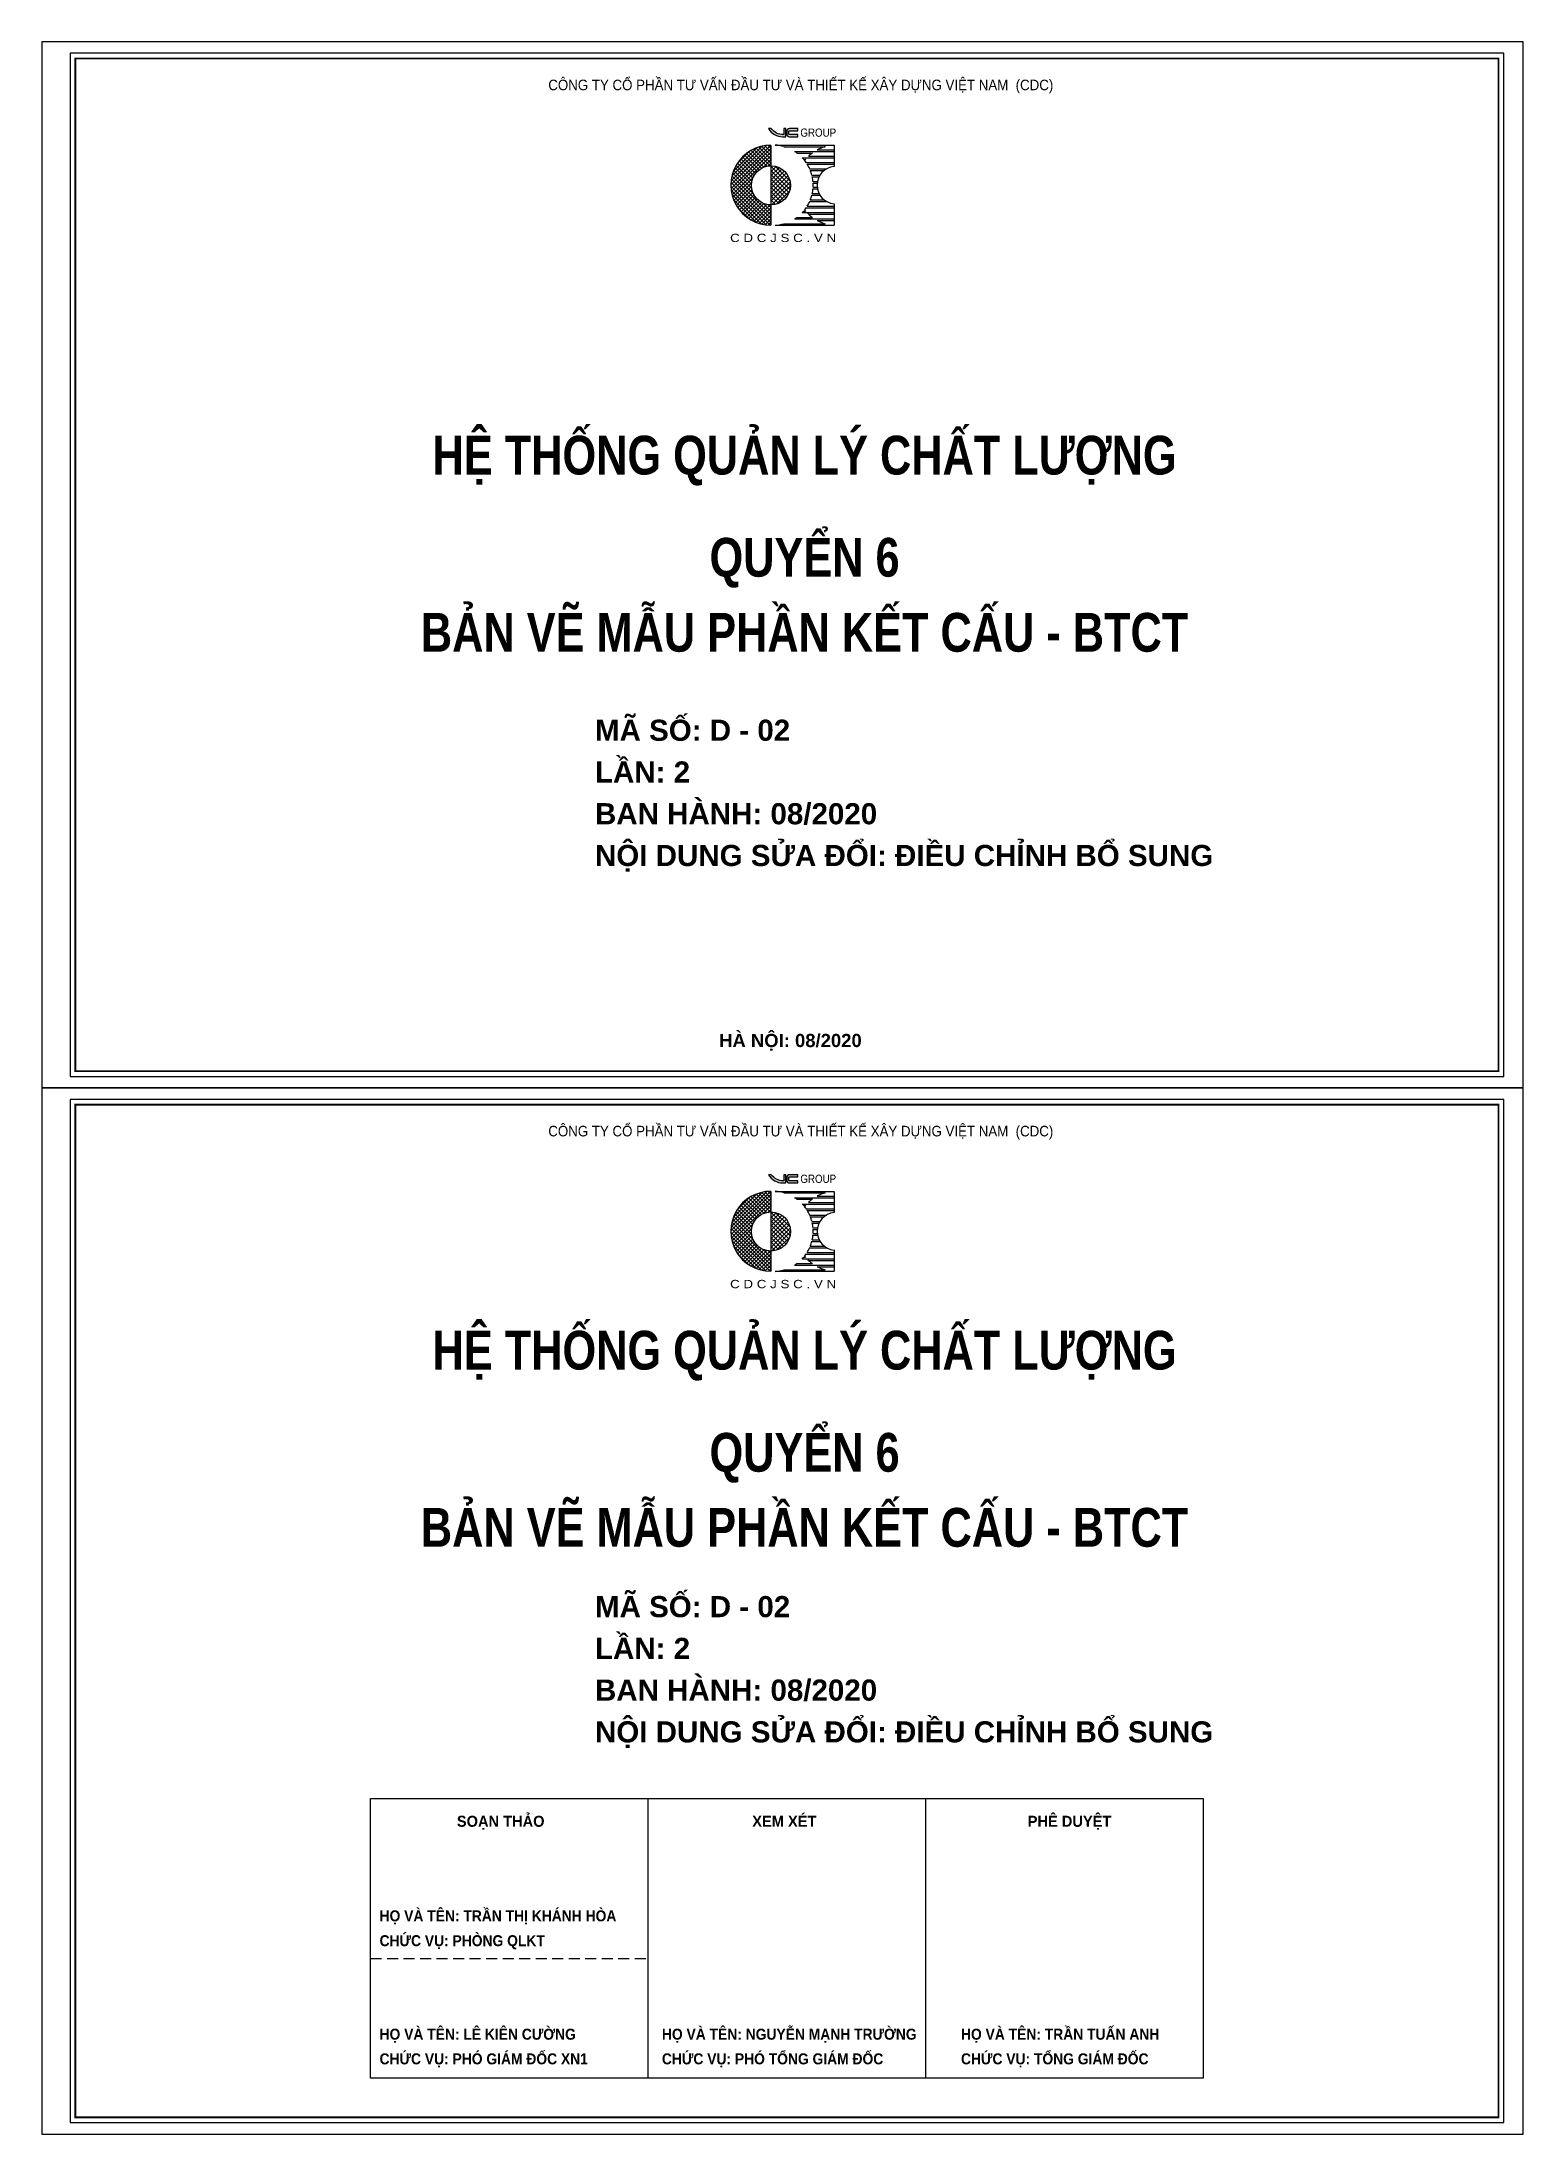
# Model space of a CAD drawing. Header units: millimetres. Extents: x 0 to 43053, y 0 to 18403.
# Drawn here: x 28318 to 29159, y 17215 to 18403 of the extents above; entities outside this region: 1.
import ezdxf
from ezdxf.enums import TextEntityAlignment as Align

# ---------------------------------------------------------------- set-up
doc = ezdxf.new("R2010")
doc.units = ezdxf.units.MM
doc.linetypes.add('HIDDEN2', pattern=[0.1875, 0.125, -0.0625])
for name, color, linetype in [('BORDER', 3, 'Continuous'), ('CDC -TEXT KHUNG', 7, 'Continuous'), ('CDC.06.TEXT', 2, 'Continuous'), ('Khungten', 7, 'Continuous'), ('O-TIT', 7, 'Continuous')]:
    doc.layers.add(name, color=color, linetype=linetype)
doc.layers.add('CDC_06.TEXT', color=2, linetype='Continuous', lineweight=18)
doc.layers.add('KT - Ghi Chu Khung Ten', color=7, linetype='Continuous', lineweight=25)
doc.styles.add('Arial', font='arial.ttf', dxfattribs={"width": 0.85, "height": 0.4})
doc.styles.add('Chu Khung In Dam', font='arialbd.ttf')
doc.styles.add('KT CDC', font='arial.ttf', dxfattribs={"width": 0.85, "height": 200})
doc.styles.add('SMTEXT', font='arial.ttf', dxfattribs={"width": 0.75})

msp = doc.modelspace()

# ---------------------------------------------------------------- hatches: boundary and pattern name
at = {"layer": 'CDC -TEXT KHUNG'}
h = msp.add_hatch(dxfattribs=at)
h.set_pattern_fill('ANSI37', color=102, scale=13.534638, angle=360, style=0)
h.set_pattern_definition([(45, (11949.3772, 22077.562), (-1.05274777, 1.05274778), []), (135, (11949.3772, 22077.562), (-1.05274777, -1.05274778), [])])
edge = h.paths.add_edge_path()
edge.add_arc((28732.2, 18321.4), 11.1, 90, 270)
edge.add_line((28732.2, 18310.4), (28732.2, 18298.8))
edge.add_line((28732.2, 18298.8), (28731.1, 18298.8))
edge.add_line((28731.1, 18298.8), (28730, 18298.9))
edge.add_line((28730, 18298.9), (28728.9, 18299))
edge.add_line((28728.9, 18299), (28727.8, 18299.2))
edge.add_line((28727.8, 18299.2), (28726.7, 18299.4))
edge.add_line((28726.7, 18299.4), (28725.6, 18299.7))
edge.add_line((28725.6, 18299.7), (28724.6, 18300.1))
edge.add_line((28724.6, 18300.1), (28723.5, 18300.5))
edge.add_line((28723.5, 18300.5), (28722.5, 18300.9))
edge.add_line((28722.5, 18300.9), (28721.5, 18301.4))
edge.add_line((28721.5, 18301.4), (28720.5, 18302))
edge.add_line((28720.5, 18302), (28719.6, 18302.6))
edge.add_line((28719.6, 18302.6), (28718.7, 18303.2))
edge.add_line((28718.7, 18303.2), (28717.8, 18303.9))
edge.add_line((28717.8, 18303.9), (28717, 18304.6))
edge.add_line((28717, 18304.6), (28716.2, 18305.4))
edge.add_line((28716.2, 18305.4), (28715.4, 18306.2))
edge.add_line((28715.4, 18306.2), (28714.7, 18307.1))
edge.add_line((28714.7, 18307.1), (28714, 18307.9))
edge.add_line((28714, 18307.9), (28713.3, 18308.8))
edge.add_line((28713.3, 18308.8), (28712.7, 18309.8))
edge.add_line((28712.7, 18309.8), (28712.2, 18310.8))
edge.add_line((28712.2, 18310.8), (28711.7, 18311.8))
edge.add_line((28711.7, 18311.8), (28711.2, 18312.8))
edge.add_line((28711.2, 18312.8), (28710.8, 18313.8))
edge.add_line((28710.8, 18313.8), (28710.5, 18314.9))
edge.add_line((28710.5, 18314.9), (28710.2, 18315.9))
edge.add_line((28710.2, 18315.9), (28709.9, 18317))
edge.add_line((28709.9, 18317), (28709.8, 18318.1))
edge.add_line((28709.8, 18318.1), (28709.6, 18319.2))
edge.add_line((28709.6, 18319.2), (28709.5, 18320.3))
edge.add_line((28709.5, 18320.3), (28709.5, 18321.5))
edge.add_line((28709.5, 18321.5), (28709.5, 18322.6))
edge.add_line((28709.5, 18322.6), (28709.6, 18323.7))
edge.add_line((28709.6, 18323.7), (28709.8, 18324.8))
edge.add_line((28709.8, 18324.8), (28709.9, 18325.9))
edge.add_line((28709.9, 18325.9), (28710.2, 18327))
edge.add_line((28710.2, 18327), (28710.5, 18328))
edge.add_line((28710.5, 18328), (28710.8, 18329.1))
edge.add_line((28710.8, 18329.1), (28711.2, 18330.1))
edge.add_line((28711.2, 18330.1), (28711.7, 18331.1))
edge.add_line((28711.7, 18331.1), (28712.2, 18332.1))
edge.add_line((28712.2, 18332.1), (28712.7, 18333.1))
edge.add_line((28712.7, 18333.1), (28713.3, 18334.1))
edge.add_line((28713.3, 18334.1), (28714, 18335))
edge.add_line((28714, 18335), (28714.7, 18335.8))
edge.add_line((28714.7, 18335.8), (28715.4, 18336.7))
edge.add_line((28715.4, 18336.7), (28716.2, 18337.5))
edge.add_line((28716.2, 18337.5), (28717, 18338.3))
edge.add_line((28717, 18338.3), (28717.8, 18339))
edge.add_line((28717.8, 18339), (28718.7, 18339.7))
edge.add_line((28718.7, 18339.7), (28719.6, 18340.3))
edge.add_line((28719.6, 18340.3), (28720.5, 18340.9))
edge.add_line((28720.5, 18340.9), (28721.5, 18341.5))
edge.add_line((28721.5, 18341.5), (28722.5, 18342))
edge.add_line((28722.5, 18342), (28723.5, 18342.4))
edge.add_line((28723.5, 18342.4), (28724.6, 18342.8))
edge.add_line((28724.6, 18342.8), (28725.6, 18343.2))
edge.add_line((28725.6, 18343.2), (28726.7, 18343.5))
edge.add_line((28726.7, 18343.5), (28727.8, 18343.7))
edge.add_line((28727.8, 18343.7), (28728.9, 18343.9))
edge.add_line((28728.9, 18343.9), (28730, 18344))
edge.add_line((28730, 18344), (28731.1, 18344.1))
edge.add_line((28731.1, 18344.1), (28732.2, 18344.1))
edge.add_line((28732.2, 18344.1), (28732.2, 18332.5))
h = msp.add_hatch(color=1, dxfattribs=at)
h.paths.add_polyline_path([(28740.7, 18353.6), (28739.5, 18353.6), (28739.5, 18350.2), (28739.2, 18350.2, -0.237912), (28732.4, 18353.6), (28730.9, 18353.6, 0.272847), (28738.8, 18349), (28740.7, 18349)])
h.paths.add_polyline_path([(28747.4, 18353.6), (28742.7, 18353.6, 0.414214), (28741.2, 18352.1), (28741.2, 18350.5, 0.414214), (28742.7, 18349), (28747.4, 18349), (28747.4, 18350.2), (28742.7, 18350.2, -0.414214), (28742.4, 18350.5), (28742.4, 18352.1, -0.414214), (28742.7, 18352.4), (28747.4, 18352.4)])
h = msp.add_hatch(dxfattribs=at)
h.set_pattern_fill('ANSI37', color=1, scale=13.534638, angle=360, style=0)
h.set_pattern_definition([(45, (25861.4508, 17470.5567), (-1.1963043, 1.1963043), []), (135, (25861.4508, 17470.5567), (-1.1963043, -1.1963043), [])])
h.paths.add_polyline_path([(28732.2, 18332.5), (28732.2, 18310.8), (28732.2, 18310.4, 0.414214), (28743.2, 18321.4, 0.414214)])
h = msp.add_hatch(dxfattribs=at)
h.set_pattern_fill('ANSI37', color=102, scale=13.534638, angle=360, style=0)
h.set_pattern_definition([(45, (11949.3772, 21483.562), (-1.05274777, 1.05274778), []), (135, (11949.3772, 21483.562), (-1.05274777, -1.05274778), [])])
edge = h.paths.add_edge_path()
edge.add_arc((28732.2, 17727.4), 11.1, 90, 270)
edge.add_line((28732.2, 17716.4), (28732.2, 17704.8))
edge.add_line((28732.2, 17704.8), (28731.1, 17704.8))
edge.add_line((28731.1, 17704.8), (28730, 17704.9))
edge.add_line((28730, 17704.9), (28728.9, 17705))
edge.add_line((28728.9, 17705), (28727.8, 17705.2))
edge.add_line((28727.8, 17705.2), (28726.7, 17705.4))
edge.add_line((28726.7, 17705.4), (28725.6, 17705.7))
edge.add_line((28725.6, 17705.7), (28724.6, 17706.1))
edge.add_line((28724.6, 17706.1), (28723.5, 17706.5))
edge.add_line((28723.5, 17706.5), (28722.5, 17706.9))
edge.add_line((28722.5, 17706.9), (28721.5, 17707.4))
edge.add_line((28721.5, 17707.4), (28720.5, 17708))
edge.add_line((28720.5, 17708), (28719.6, 17708.6))
edge.add_line((28719.6, 17708.6), (28718.7, 17709.2))
edge.add_line((28718.7, 17709.2), (28717.8, 17709.9))
edge.add_line((28717.8, 17709.9), (28717, 17710.6))
edge.add_line((28717, 17710.6), (28716.2, 17711.4))
edge.add_line((28716.2, 17711.4), (28715.4, 17712.2))
edge.add_line((28715.4, 17712.2), (28714.7, 17713.1))
edge.add_line((28714.7, 17713.1), (28714, 17713.9))
edge.add_line((28714, 17713.9), (28713.3, 17714.8))
edge.add_line((28713.3, 17714.8), (28712.7, 17715.8))
edge.add_line((28712.7, 17715.8), (28712.2, 17716.8))
edge.add_line((28712.2, 17716.8), (28711.7, 17717.8))
edge.add_line((28711.7, 17717.8), (28711.2, 17718.8))
edge.add_line((28711.2, 17718.8), (28710.8, 17719.8))
edge.add_line((28710.8, 17719.8), (28710.5, 17720.9))
edge.add_line((28710.5, 17720.9), (28710.2, 17721.9))
edge.add_line((28710.2, 17721.9), (28709.9, 17723))
edge.add_line((28709.9, 17723), (28709.8, 17724.1))
edge.add_line((28709.8, 17724.1), (28709.6, 17725.2))
edge.add_line((28709.6, 17725.2), (28709.5, 17726.3))
edge.add_line((28709.5, 17726.3), (28709.5, 17727.5))
edge.add_line((28709.5, 17727.5), (28709.5, 17728.6))
edge.add_line((28709.5, 17728.6), (28709.6, 17729.7))
edge.add_line((28709.6, 17729.7), (28709.8, 17730.8))
edge.add_line((28709.8, 17730.8), (28709.9, 17731.9))
edge.add_line((28709.9, 17731.9), (28710.2, 17733))
edge.add_line((28710.2, 17733), (28710.5, 17734))
edge.add_line((28710.5, 17734), (28710.8, 17735.1))
edge.add_line((28710.8, 17735.1), (28711.2, 17736.1))
edge.add_line((28711.2, 17736.1), (28711.7, 17737.1))
edge.add_line((28711.7, 17737.1), (28712.2, 17738.1))
edge.add_line((28712.2, 17738.1), (28712.7, 17739.1))
edge.add_line((28712.7, 17739.1), (28713.3, 17740.1))
edge.add_line((28713.3, 17740.1), (28714, 17741))
edge.add_line((28714, 17741), (28714.7, 17741.8))
edge.add_line((28714.7, 17741.8), (28715.4, 17742.7))
edge.add_line((28715.4, 17742.7), (28716.2, 17743.5))
edge.add_line((28716.2, 17743.5), (28717, 17744.3))
edge.add_line((28717, 17744.3), (28717.8, 17745))
edge.add_line((28717.8, 17745), (28718.7, 17745.7))
edge.add_line((28718.7, 17745.7), (28719.6, 17746.3))
edge.add_line((28719.6, 17746.3), (28720.5, 17746.9))
edge.add_line((28720.5, 17746.9), (28721.5, 17747.5))
edge.add_line((28721.5, 17747.5), (28722.5, 17748))
edge.add_line((28722.5, 17748), (28723.5, 17748.4))
edge.add_line((28723.5, 17748.4), (28724.6, 17748.8))
edge.add_line((28724.6, 17748.8), (28725.6, 17749.2))
edge.add_line((28725.6, 17749.2), (28726.7, 17749.5))
edge.add_line((28726.7, 17749.5), (28727.8, 17749.7))
edge.add_line((28727.8, 17749.7), (28728.9, 17749.9))
edge.add_line((28728.9, 17749.9), (28730, 17750))
edge.add_line((28730, 17750), (28731.1, 17750.1))
edge.add_line((28731.1, 17750.1), (28732.2, 17750.1))
edge.add_line((28732.2, 17750.1), (28732.2, 17738.5))
h = msp.add_hatch(color=1, dxfattribs=at)
h.paths.add_polyline_path([(28740.7, 17759.6), (28739.5, 17759.6), (28739.5, 17756.2), (28739.2, 17756.2, -0.237912), (28732.4, 17759.6), (28730.9, 17759.6, 0.272847), (28738.8, 17755), (28740.7, 17755)])
h.paths.add_polyline_path([(28747.4, 17759.6), (28742.7, 17759.6, 0.414214), (28741.2, 17758.1), (28741.2, 17756.5, 0.414214), (28742.7, 17755), (28747.4, 17755), (28747.4, 17756.2), (28742.7, 17756.2, -0.414214), (28742.4, 17756.5), (28742.4, 17758.1, -0.414214), (28742.7, 17758.4), (28747.4, 17758.4)])
h = msp.add_hatch(dxfattribs=at)
h.set_pattern_fill('ANSI37', color=1, scale=13.534638, angle=360, style=0)
h.set_pattern_definition([(45, (25861.4508, 16876.5567), (-1.1963043, 1.1963043), []), (135, (25861.4508, 16876.5567), (-1.1963043, -1.1963043), [])])
h.paths.add_polyline_path([(28732.2, 17738.5), (28732.2, 17716.8), (28732.2, 17716.4, 0.414214), (28743.2, 17727.4, 0.414214)])

# ---------------------------------------------------------------- linework, layer by layer
at = {"color": 4, "const_width": 1}
for points in [[(28337.3, 17818.4), (29145.3, 17818.4), (29145.3, 18393.4), (28337.3, 18393.4)], [(28337.3, 17224.4), (29145.3, 17224.4), (29145.3, 17799.4), (28337.3, 17799.4)]]:
    msp.add_lwpolyline(points, close=True, dxfattribs=at)
at = {"layer": 'BORDER'}
for p, q in [((28662.5, 17246.6), (28662.5, 17405.4)), ((28820.1, 17246.6), (28820.1, 17405.4)), ((28820.1, 17246.6), (28820.1, 17405.4))]:
    msp.add_line(p, q, dxfattribs=at)
msp.add_lwpolyline([(28504.9, 17405.4), (28977.6, 17405.4), (28977.6, 17246.6), (28504.9, 17246.6)], close=True, dxfattribs=at)
at = {"layer": 'CDC -TEXT KHUNG', "color": 102}
for p, q in [((28732.2, 18344.1), (28732.2, 18310.8)), ((28734.6, 18344.2), (28768.1, 18344.2)), ((28739.6, 18343.3), (28763, 18343.3)), ((28768.1, 18344.2), (28768.1, 18332.1)), ((28745.6, 18340.6), (28768.1, 18340.6)), ((28746.9, 18339.7), (28755.7, 18339.7)), ((28750, 18337), (28768.1, 18337)), ((28750.7, 18336.1), (28751.9, 18336.1)), ((28752.1, 18334.3), (28768.1, 18334.3)), ((28752.7, 18333.4), (28768.1, 18333.4)), ((28753.6, 18337.9), (28768.1, 18337.9)), ((28758.5, 18341.5), (28768.1, 18341.5)), ((28754.1, 18330.7), (28763.7, 18330.7)), ((28754.5, 18329.8), (28762.5, 18329.8)), ((28755.4, 18327.1), (28760.1, 18327.1)), ((28755.6, 18326.2), (28759.6, 18326.2)), ((28756, 18323.5), (28758.7, 18323.5)), ((28756, 18319.4), (28758.7, 18319.4)), ((28756.1, 18322.6), (28758.6, 18322.6)), ((28756.1, 18320.3), (28758.6, 18320.3)), ((28732.2, 18310.8), (28732.2, 18298.8)), ((28752.1, 18308.6), (28768.1, 18308.6)), ((28752.7, 18309.5), (28768.1, 18309.5)), ((28754.1, 18312.2), (28763.7, 18312.2)), ((28754.5, 18313.1), (28762.5, 18313.1)), ((28755.4, 18315.8), (28760.1, 18315.8)), ((28755.6, 18316.7), (28759.6, 18316.7)), ((28768.1, 18310.9), (28768.1, 18298.8)), ((28732.2, 18298.8), (28732.2, 18298.8)), ((28734.6, 18298.8), (28768.1, 18298.8)), ((28739.6, 18299.6), (28763, 18299.6)), ((28745.6, 18302.3), (28768.1, 18302.3)), ((28746.9, 18303.2), (28755.7, 18303.2)), ((28750, 18305.9), (28768.1, 18305.9)), ((28750.7, 18306.8), (28751.9, 18306.8)), ((28753.6, 18305), (28768.1, 18305)), ((28758.5, 18301.4), (28768.1, 18301.4)), ((28732.2, 17750.1), (28732.2, 17716.8)), ((28734.6, 17750.2), (28768.1, 17750.2)), ((28739.6, 17749.3), (28763, 17749.3)), ((28768.1, 17750.2), (28768.1, 17738.1)), ((28745.6, 17746.6), (28768.1, 17746.6)), ((28746.9, 17745.7), (28755.7, 17745.7)), ((28750, 17743), (28768.1, 17743)), ((28750.7, 17742.1), (28751.9, 17742.1)), ((28752.1, 17740.3), (28768.1, 17740.3)), ((28752.7, 17739.4), (28768.1, 17739.4)), ((28753.6, 17743.9), (28768.1, 17743.9)), ((28758.5, 17747.5), (28768.1, 17747.5)), ((28754.1, 17736.7), (28763.7, 17736.7)), ((28754.5, 17735.8), (28762.5, 17735.8)), ((28755.4, 17733.1), (28760.1, 17733.1)), ((28755.6, 17732.2), (28759.6, 17732.2)), ((28756, 17729.5), (28758.7, 17729.5)), ((28756, 17725.4), (28758.7, 17725.4)), ((28756.1, 17728.6), (28758.6, 17728.6)), ((28756.1, 17726.3), (28758.6, 17726.3)), ((28732.2, 17716.8), (28732.2, 17704.8)), ((28752.1, 17714.6), (28768.1, 17714.6)), ((28752.7, 17715.5), (28768.1, 17715.5)), ((28754.1, 17718.2), (28763.7, 17718.2)), ((28754.5, 17719.1), (28762.5, 17719.1)), ((28755.4, 17721.8), (28760.1, 17721.8)), ((28755.6, 17722.7), (28759.6, 17722.7)), ((28768.1, 17716.9), (28768.1, 17704.8)), ((28732.2, 17704.8), (28732.2, 17704.8)), ((28734.6, 17704.8), (28768.1, 17704.8)), ((28739.6, 17705.6), (28763, 17705.6)), ((28745.6, 17708.3), (28768.1, 17708.3)), ((28746.9, 17709.2), (28755.7, 17709.2)), ((28750, 17711.9), (28768.1, 17711.9)), ((28750.7, 17712.8), (28751.9, 17712.8)), ((28753.6, 17711), (28768.1, 17711)), ((28758.5, 17707.4), (28768.1, 17707.4))]:
    msp.add_line(p, q, dxfattribs=at)
at = {"layer": 'CDC -TEXT KHUNG'}
for p, q in [((28754.4, 18328.6), (28754.4, 18328.6)), ((28754.4, 17734.6), (28754.4, 17734.6))]:
    msp.add_line(p, q, dxfattribs=at)
at = {"layer": 'CDC -TEXT KHUNG', "color": 1}
for points in [[(28740.7, 18353.6), (28739.5, 18353.6), (28739.5, 18350.2), (28739.2, 18350.2, -0.237912), (28732.4, 18353.6), (28730.9, 18353.6, 0.272847), (28738.8, 18349), (28740.7, 18349)], [(28747.4, 18353.6), (28742.7, 18353.6, 0.414214), (28741.2, 18352.1), (28741.2, 18350.5, 0.414214), (28742.7, 18349), (28747.4, 18349), (28747.4, 18350.2), (28742.7, 18350.2, -0.414214), (28742.4, 18350.5), (28742.4, 18352.1, -0.414214), (28742.7, 18352.4), (28747.4, 18352.4)], [(28740.7, 17759.6), (28739.5, 17759.6), (28739.5, 17756.2), (28739.2, 17756.2, -0.237912), (28732.4, 17759.6), (28730.9, 17759.6, 0.272847), (28738.8, 17755), (28740.7, 17755)], [(28747.4, 17759.6), (28742.7, 17759.6, 0.414214), (28741.2, 17758.1), (28741.2, 17756.5, 0.414214), (28742.7, 17755), (28747.4, 17755), (28747.4, 17756.2), (28742.7, 17756.2, -0.414214), (28742.4, 17756.5), (28742.4, 17758.1, -0.414214), (28742.7, 17758.4), (28747.4, 17758.4)]]:
    msp.add_lwpolyline(points, format="xyb", close=True, dxfattribs=at)
at = {"layer": 'CDC -TEXT KHUNG', "color": 102}
for centre in [(28732.2, 18321.4), (28732.2, 17727.4)]:
    msp.add_circle(centre, 11.1, dxfattribs=at)
for centre in [(28732.1, 18321.5), (28732.1, 17727.5)]:
    msp.add_arc(centre, 22.7, 89.7449, 270.2551, dxfattribs=at)
at = {"layer": 'CDC -TEXT KHUNG', "color": 112}
for centre in [(28733.4, 18321.5), (28733.4, 17727.5)]:
    msp.add_ellipse(centre, major_axis=(-16.1, 16.1), ratio=1, start_param=-1.064136, end_param=-0.838054, dxfattribs=at)
at = {"layer": 'CDC -TEXT KHUNG', "color": 102}
for centre, major_axis, start_param, end_param in [((28769.3, 18321.5), (16.1, 16.1), 1.064136, 1.278853), ((28733.4, 18321.5), (-16.1, 16.1), -1.423028, -1.355019), ((28733.4, 18321.5), (16.1, 16.1), 6.199614, 6.251308), ((28769.3, 18321.5), (-16.1, 16.1), 0.083571, 0.124553), ((28733.4, 18321.5), (-16.1, 16.1), 4.527318, 4.587836), ((28733.4, 18321.5), (-16.1, 16.1), 4.346177, 4.481253), ((28769.3, 18321.5), (-16.1, 16.1), -0.147768, -0.022458), ((28769.1, 18321.5), (7.55, 7.55), 0.884906, 3.827483), ((28733.4, 18321.5), (-16.1, 16.1), 4.178765, 4.304301), ((28733.4, 18321.5), (16.1, 16.1), 5.589142, 5.7099), ((28733.4, 18321.5), (-16.1, 16.1), 3.714878, 3.835636), ((28733.4, 18321.5), (16.1, 16.1), 5.445131, 5.550443), ((28733.4, 18321.5), (16.1, 16.1), 4.836942, 4.89746), ((28769.3, 18321.5), (-16.1, 16.1), 1.446243, 1.487225), ((28733.4, 18321.5), (16.1, 16.1), 4.943525, 5.078601), ((28733.4, 18321.5), (-16.1, 16.1), 3.549681, 3.675216), ((28733.4, 18321.5), (16.1, 16.1), 3.979647, 4.205729), ((28733.4, 18321.5), (-16.1, 16.1), 2.925816, 2.993825), ((28733.4, 18321.5), (-16.1, 16.1), 3.17347, 3.225164), ((28769.3, 18321.5), (-16.1, 16.1), 1.538919, 1.718564), ((28769.3, 18321.5), (16.1, 16.1), 3.433536, 3.648253), ((28769.3, 17727.5), (16.1, 16.1), 1.064136, 1.278853), ((28733.4, 17727.5), (-16.1, 16.1), -1.423028, -1.355019), ((28733.4, 17727.5), (16.1, 16.1), 6.199614, 6.251308), ((28769.3, 17727.5), (-16.1, 16.1), 0.083571, 0.124553), ((28733.4, 17727.5), (-16.1, 16.1), 4.527318, 4.587836), ((28733.4, 17727.5), (-16.1, 16.1), 4.346177, 4.481253), ((28769.3, 17727.5), (-16.1, 16.1), -0.147768, -0.022458), ((28769.1, 17727.5), (7.55, 7.55), 0.884906, 3.827483), ((28733.4, 17727.5), (-16.1, 16.1), 4.178765, 4.304301), ((28733.4, 17727.5), (16.1, 16.1), 5.589142, 5.7099), ((28733.4, 17727.5), (-16.1, 16.1), 3.714878, 3.835636), ((28733.4, 17727.5), (16.1, 16.1), 5.445131, 5.550443), ((28733.4, 17727.5), (16.1, 16.1), 4.836942, 4.89746), ((28769.3, 17727.5), (-16.1, 16.1), 1.446243, 1.487225), ((28733.4, 17727.5), (16.1, 16.1), 4.943525, 5.078601), ((28733.4, 17727.5), (-16.1, 16.1), 3.549681, 3.675216), ((28733.4, 17727.5), (16.1, 16.1), 3.979647, 4.205729), ((28733.4, 17727.5), (-16.1, 16.1), 2.925816, 2.993825), ((28733.4, 17727.5), (-16.1, 16.1), 3.17347, 3.225164), ((28769.3, 17727.5), (-16.1, 16.1), 1.538919, 1.718564), ((28769.3, 17727.5), (16.1, 16.1), 3.433536, 3.648253)]:
    msp.add_ellipse(centre, major_axis=major_axis, ratio=1, start_param=start_param, end_param=end_param, dxfattribs=at)
at = {"layer": 'CDC.06.TEXT', "linetype": 'HIDDEN2', "ltscale": 50}
msp.add_line((28504.9, 17314.7), (28662.5, 17314.7), dxfattribs=at)
at = {"layer": 'DEFPOINTS'}
for points in [[(28318.3, 17808.9), (29159.3, 17808.9), (29159.3, 18402.9), (28318.3, 18402.9)], [(28318.3, 17214.9), (29159.3, 17214.9), (29159.3, 17808.9), (28318.3, 17808.9)]]:
    msp.add_lwpolyline(points, close=True, dxfattribs=at)
at = {"layer": 'Khungten'}
for points in [[(28334.3, 17815.4), (29148.3, 17815.4), (29148.3, 18396.4), (28334.3, 18396.4)], [(28334.3, 17815.4), (29148.3, 17815.4), (29148.3, 18396.4), (28334.3, 18396.4)], [(28334.3, 17221.4), (29148.3, 17221.4), (29148.3, 17802.4), (28334.3, 17802.4)], [(28334.3, 17221.4), (29148.3, 17221.4), (29148.3, 17802.4), (28334.3, 17802.4)]]:
    msp.add_lwpolyline(points, close=True, dxfattribs=at)

# ---------------------------------------------------------------- texts
at = {"layer": 'CDC -TEXT KHUNG', "color": 1, "style": 'KT CDC', "width": 0.85}
for p in [(28748.9, 18349), (28748.9, 17755)]:
    msp.add_text('GROUP', height=4.67, dxfattribs=at).set_placement(p)
at = {"layer": 'CDC -TEXT KHUNG', "color": 102, "style": 'KT CDC', "width": 1.15}
for p in [(28709, 18289.2), (28709, 17695.2)]:
    msp.add_text('C D C J S C . V N', height=4.72, dxfattribs=at).set_placement(p)
at = {"layer": 'CDC_06.TEXT', "style": 'SMTEXT', "width": 0.75}
msp.add_text('0.18-0.20 mm', height=250, dxfattribs=at).set_placement((41454.8, 16485.6))
at = {"layer": 'KT - Ghi Chu Khung Ten', "color": 7, "style": 'Chu Khung In Dam', "width": 0.8}
for s, p in [('HỆ THỐNG QUẢN LÝ CHẤT LƯỢNG', (28751.3, 18179.2)), ('QUYỂN 6', (28751.3, 18121.2)), ('BẢN VẼ MẪU PHẦN KẾT CẤU - BTCT', (28751.3, 18078.6)), ('HỆ THỐNG QUẢN LÝ CHẤT LƯỢNG', (28751.3, 17671)), ('QUYỂN 6', (28751.3, 17613)), ('BẢN VẼ MẪU PHẦN KẾT CẤU - BTCT', (28751.3, 17570.4))]:
    msp.add_text(s, height=22, dxfattribs=at).set_placement(p, align=Align.TOP_CENTER)
at = {"layer": 'KT - Ghi Chu Khung Ten', "color": 7, "style": 'Chu Khung In Dam'}
for s, height, p in [('MÃ SỐ: D - 02', 12, (28632.3, 18006)), ('LẦN: 2', 12, (28632.3, 17982.3)), ('BAN HÀNH: 08/2020', 12, (28632.3, 17958.6)), ('NỘI DUNG SỬA ĐỔI: ĐIỀU CHỈNH BỔ SUNG', 12, (28632.3, 17934.9)), ('HÀ NỘI: 08/2020', 7.5, (28702.8, 17832.1)), ('MÃ SỐ: D - 02', 12, (28632.3, 17508.4)), ('LẦN: 2', 12, (28632.3, 17484.7)), ('BAN HÀNH: 08/2020', 12, (28632.3, 17461)), ('NỘI DUNG SỬA ĐỔI: ĐIỀU CHỈNH BỔ SUNG', 12, (28632.3, 17437.3))]:
    msp.add_text(s, height=height, dxfattribs=at).set_placement(p)
for s, width, p in [('SOẠN THẢO', 0.95, (28553.9, 17389.4)), ('XEM XÉT', 0.95, (28721.6, 17389.4)), ('PHÊ DUYỆT', 0.95, (28878, 17389.4)), ('HỌ VÀ TÊN: TRẦN THỊ KHÁNH HÒA', 0.9, (28510, 17335.7)), ('CHỨC VỤ: PHÒNG QLKT', 0.9, (28510, 17321.6)), ('HỌ VÀ TÊN: LÊ KIÊN CƯỜNG', 0.9, (28510, 17268.5)), ('HỌ VÀ TÊN: NGUYỄN MẠNH TRƯỜNG', 0.9, (28670.3, 17268.5)), ('HỌ VÀ TÊN: TRẦN TUẤN ANH', 0.9, (28840.1, 17268.5)), ('CHỨC VỤ: PHÓ GIÁM ĐỐC XN1', 0.9, (28510, 17254.5)), ('CHỨC VỤ: PHÓ TỔNG GIÁM ĐỐC', 0.9, (28670.3, 17254.5)), ('CHỨC VỤ: TỔNG GIÁM ĐỐC', 0.9, (28840.1, 17254.5))]:
    msp.add_text(s, height=6.25, dxfattribs=dict(at, width=width)).set_placement(p)
at = {"layer": 'O-TIT', "color": 0, "linetype": 'Continuous', "style": 'Arial', "width": 0.9}
for p in [(28750.2, 18378.4), (28750.2, 17784.4)]:
    msp.add_text('CÔNG TY CỔ PHẦN TƯ VẤN ĐẦU TƯ VÀ THIẾT KẾ XÂY DỰNG VIỆT NAM  (CDC) ', height=6, dxfattribs=at).set_placement(p, align=Align.MIDDLE)

doc.saveas('drawing.dxf')
